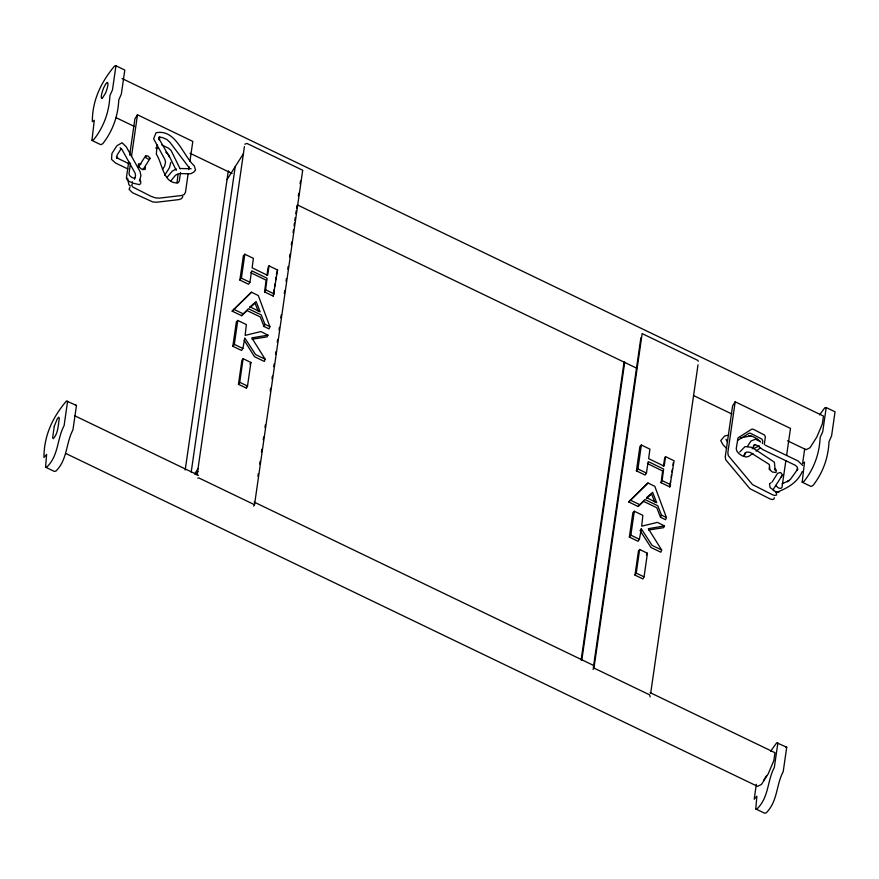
<?xml version="1.0" encoding="UTF-8"?>
<svg xmlns="http://www.w3.org/2000/svg" width="879" height="879" viewBox="0 0 879 879"><rect width="100%" height="100%" fill="white"/><g stroke="black" fill="none" stroke-linecap="round" stroke-linejoin="round"><path stroke-width="1.32" d="M744.777 455.036L744.909 452.894M797.143 470.375L797.352 467.199L795.407 465.332L762.818 449.619L757.907 445.851L755.49 444.774L753.435 445.609L754.929 444.51L752.149 448.762M45.543 467.188L46.631 454.432L43.95 457.454C43.939 435.753 52.608 417.195 66.463 401L76.473 405.439L72.946 429.897C65.826 443.192 67.595 459.431 56.025 471.012L54.388 471.441L45.543 467.188L47.169 466.749C58.75 455.179 56.981 438.929 64.101 425.634L67.617 401.187M770.553 751.325L776.706 742.777L786.716 747.216L783.2 771.663C776.069 784.958 777.849 801.198 766.268 812.778L764.642 813.207L755.786 808.955L756.874 796.209L754.193 799.231L756.347 784.288M91.943 140.431L94.284 120.313L92.339 121.72C92.24 100.283 101.173 82.088 114.567 66.013L115.951 65.793L124.807 70.045L121.324 94.174L118.764 99.887C118.039 116.105 112.71 131.037 102.722 143.749L100.788 144.694L91.943 140.431L93.866 139.486C103.865 126.774 109.194 111.853 109.908 95.624L112.479 89.911L115.951 65.793M819.591 414.877L824.81 407.779L826.205 407.559L835.05 411.811L831.578 435.94L829.007 441.654C828.282 457.871 822.964 472.803 812.965 485.516L811.042 486.461L802.186 482.197L804.527 462.079L802.582 463.486L804.714 448.74M145.453 167.087L145.123 169.515L141.519 169.076L138.245 166.219L138.574 163.791L140.981 164.087M128.708 161.857L126.389 177.965L127.18 179.854L129.411 181.579L131.564 182.371L132.443 181.821M129.674 155.143L134.894 118.896L137.487 114.797L192.809 141.42L189.908 161.505M130.521 163.131L128.971 173.877L129.773 175.767L132.004 177.492L134.157 178.272L135.025 177.734M131.487 156.418L137.487 114.797M157.055 144.837L156.341 154.221C162.483 163.186 163.087 183.986 178.008 182.865L179.261 181.228L180.514 172.526M177.031 182.832L178.03 174.339M188.172 173.559L185.469 192.303L184.26 194.479L181.546 195.512L159.231 198.149L155.429 197.874L151.122 196.358L132.916 187.117L131.674 185.26L132.586 183.063L139.365 184.634L140.574 183.711L140.849 181.821L139.794 179.657M188.754 169.537L189.139 166.856M185.194 470.034L228.254 171.185M191.215 472.056L235.22 166.647M197.116 474.891L244.428 146.562M264.557 291.927L265.59 289.795L267.095 278.269L252.152 270.985L251.548 271.051L249.933 282.258L248.592 284.247L239.868 280.049L243.384 255.646L244.834 254.229L253.383 258.338L252.13 267.842L267.106 275.127L267.71 275.061L269.029 265.876L277.577 269.985L273.27 296.124L264.557 291.927L266.106 280.17L250.856 272.732M239.868 280.049L241.384 278.149L244.834 254.229M244.142 340.217L254.503 356.709L264.282 361.412L265.161 359.203L255.58 354.589L244.812 337.997L242.879 348.48L241.56 350.468L232.836 346.282L236.352 321.879L237.78 320.45L246.329 324.56L245.164 335.382L260.898 331.57L267.963 335.141L267.15 336.866L252.075 339.228M232.836 346.282L234.33 344.37L237.78 320.45M238.451 384.31L241.923 360.258L243.12 358.709L250.911 362.456L247.515 386.046L246.406 388.133L238.451 384.31L239.714 382.299L243.12 358.709M246.406 388.133L246.79 385.463M266.919 275.556L268.073 267.524L269.029 265.876M273.27 296.124L274.248 289.345M274.644 286.631L275.028 283.917M275.621 279.852L276.006 277.149M276.402 274.435L277.577 269.985M257.954 476.308L258.338 473.594M259.701 464.112L260.096 461.409M261.459 451.927L261.854 449.224M263.217 439.742L263.612 437.039M264.975 427.557L265.359 424.843M270.238 390.99L270.633 388.287M271.996 378.805L272.391 376.102M273.754 366.62L274.149 363.917M275.512 354.435L275.896 351.721M277.27 342.25L277.654 339.536M279.028 330.064L279.412 327.351M280.775 317.868L281.17 315.165M284.291 293.498L284.686 290.795M286.049 281.313L286.433 278.599M287.807 269.128L288.191 266.414M289.565 256.943L289.949 254.229M291.312 244.747L291.707 242.044M293.07 232.561L293.465 229.858M294.047 225.793L294.432 223.09M294.828 220.376L295.223 217.673M295.805 213.608L296.19 210.894M296.586 208.191L296.97 205.477M298.344 196.006L298.728 193.292M300.102 183.821L300.486 181.107M253.657 506.095L254.514 504.733L302.717 170.262L247.065 143.486L244.78 144.167M581.14 660.052L624.068 362.148M581.81 660.041L624.738 362.137M593.281 668.073L640.89 337.668M593.083 669.424L593.951 668.062L642.153 333.602L697.794 360.379L698.3 361.269M661.085 482.725L662.107 480.593L663.623 469.067L648.68 461.783L648.076 461.849L646.461 473.056L645.12 475.045L636.396 470.847L639.912 446.444L641.362 445.027L649.9 449.136L648.658 458.64L663.634 465.925L664.238 465.859L665.557 456.673L674.105 460.783L669.798 486.922L661.085 482.725L662.623 470.968L647.373 463.541M636.396 470.847L637.912 468.946L641.362 445.027M641.329 528.795L640.055 530.575L651.031 547.507L660.81 552.21L661.678 550.001L652.097 545.387L641.329 528.795L639.407 539.277L638.077 541.277L629.364 537.08L632.88 512.677L634.308 511.248L642.857 515.358L641.692 526.18L657.426 522.368L664.491 525.939L663.667 527.664L648.603 530.026M629.364 537.08L630.858 535.168L634.308 511.248M634.979 575.108L638.451 551.056L639.637 549.507L647.438 553.254L644.043 576.844L642.934 578.931L634.979 575.108L636.242 573.097L639.637 549.507M663.436 466.353L664.601 458.322L665.557 456.673M669.798 486.922L670.578 481.494M671.171 477.429L671.556 474.726M671.952 472.012L672.336 469.298M672.929 465.233L673.314 462.519M650.702 693.146L698.014 364.818M786.628 455.278L790.496 428.436L735.185 401.813L727.845 452.696L728.317 455.685L752.49 484.593L772.641 494.833L774.981 495.481L776.564 494.976L776.366 492.262L770.037 487.526L769.51 483.736L771.015 482.802M762.423 443.532L762.774 441.06L761.983 439.159L750.435 433.237L749.139 433.27L737.503 440.434M764.301 444.378L765.367 436.962L764.576 435.072L753.028 429.139L751.732 429.183L738.008 437.863L736.239 448.653L736.888 451.202L739.272 453.938L742.678 456.069L746.15 456.992L748.677 456.432L752.907 453.388M785.848 460.651L781.98 487.504L780.783 488.438L778.376 487.933L775.674 485.417M777.871 742.953L774.344 767.4C767.224 780.695 768.993 796.945 757.412 808.526L755.786 808.955M826.205 407.559L822.722 431.688L820.151 437.39C819.437 453.619 814.108 468.551 804.12 481.252L802.186 482.197M769.477 466.771L769.114 469.177L772.366 472.045L775.981 472.506L776.344 470.1L774.718 468.661M774.278 497.679L773.97 499.074L772.399 499.569L770.059 498.931L749.897 488.68L725.724 459.772L725.252 456.794L732.592 405.911L735.185 401.813M170.768 162.45L169.46 167.713L164.648 175.339M134.509 179.239L135.564 175.503L135.003 172.899L121.643 148.936L120.071 147.76M139.431 181.041L140.937 175.734L140.047 171.537L126.279 146.848L122.071 142.728L116.874 145.793L111.93 153.473L111.545 159.374L115.621 163.076L127.949 168.999M159.791 136.663L159.352 140.135L158.594 138.036L169.328 156.869M269.886 326.68L269.062 328.911L263.975 326.461L260.261 316.934L247.109 310.606L241.549 315.671L232.155 311.144L251.438 292.213L258.272 295.509L269.886 326.68L264.898 324.274L261.261 314.935L248.372 308.738L241.549 315.671M666.414 517.478L665.59 519.709L660.503 517.259L656.789 507.732L643.637 501.404L638.077 506.469L628.683 501.942L647.966 483.01L654.789 486.307L666.414 517.478L661.426 515.072L657.789 505.733L644.889 499.536L638.077 506.469M263.975 326.461L264.898 324.274M660.503 517.259L661.426 515.072M773.454 489.098L782.563 474.88L780.486 472.462L777.64 473.276L772.037 482.099M766.543 775.674L763.51 780.475M182.876 196.391L181.667 198.566L178.953 199.599L156.638 202.236L152.836 201.972L132.531 192.754L129.092 189.348L129.993 187.161M138.344 167.285L145.606 155.814L148.21 156.121L150.177 158.319L142.881 169.845M227.046 179.558L243.395 153.737M194.611 474.034L198.017 468.65M196.039 474.715L198.083 471.485M797.934 468.837L790.364 479.44L787.397 481.758L789.309 480.373L782.068 483.911M802.296 471.397C797.572 482.714 786.903 488.46 776.014 492.592M249.878 364.082L250.911 362.456M646.395 554.88L647.438 553.254M121.005 149.001L116.973 155.275L116.764 158.385L116.446 156.759L118.621 158.736L128.235 163.351M162.494 169.416L164.582 166.186L165.549 162.274L164.867 159.429L153.627 138.794L156.044 132.762C175.811 128.73 182.887 155.451 194.314 165.911L195.523 170.087L193.655 172.207L190.589 173.767L179.492 173.592M747.403 446.51L750.974 441.038L755.424 439.236L760.082 441.302M781.013 477.198L782.563 474.88M251.438 292.213L232.155 311.144M647.966 483.01L628.683 501.942M167.153 177.25L172.361 171.031L176.283 168.966M170.68 181.063L175.525 175.218L178.305 173.756M739.733 452.004L745.051 446.576L751.941 447.345L774.388 462.2L775.157 470.32M743.777 455.256L746.513 452.004L750.183 452.41L768.532 463.969L769.367 464.716L769.828 469.485M249.779 307.76L255.02 303.288L258.283 311.166M646.307 498.558L651.548 494.086L654.8 501.964M779.387 491.592L778.19 492.526L775.783 492.02M150.177 158.319L148.782 159.352L145.969 157.802L145.606 155.814M756.072 451.103L760.291 448.059M753.512 448.62L759.368 445.895M728.614 435.171L724.703 435.962L720.736 440.588L723.098 444.884L726.691 448.532M740.426 437.973L750.985 435.83L748.732 436.006L752.314 436.303L757.248 438.852L760.555 441.994M267.963 335.141L251.79 337.888L265.161 359.203M664.491 525.939L648.317 528.686L661.678 550.001M197.731 478.055L198.874 477.956L254.514 504.733M180.151 168.526L191.117 168.691M158.769 137.311L162.34 137.498L166.955 139.552L169.933 142.332L189.589 168.274M75.319 405.263L76.473 405.439M785.562 747.029L786.716 747.216M155.671 148.002L158.077 148.507M122.093 78.55L823.48 416.064L822.348 423.964L816.767 437.094L810.02 447.752L806.054 449.696L787.496 440.764M115.786 117.544L134.344 126.466M190.018 153.254L232.078 173.493M297.64 205.049L636.583 368.147M693.487 395.528L731.833 413.976M161.769 144.947L168.416 148.144L171.02 150.342L180.041 168.713M241.384 278.149L249.933 282.258M265.59 289.795L274.138 293.905M637.912 468.946L646.461 473.056M662.107 480.593L670.655 484.703M630.232 500.063L639.44 504.502M233.704 309.265L242.912 313.693M234.33 344.37L242.879 348.48M630.858 535.168L639.407 539.277M239.714 382.299L247.515 386.046M636.242 573.097L644.043 576.844M74.814 415.8L198.511 475.33M254.185 502.107L594.369 665.81M650.031 692.597L774.97 752.71L773.828 760.621L768.257 773.74L761.511 784.398L757.544 786.353L66.046 453.597M593.951 668.062L649.603 694.839L650.163 696.893M765.148 445.115L798 460.948L802.681 465.409M165.823 152.232L168.438 154.429L176.25 170.35M130.334 185.941L128.85 184.7L127.576 178.25M228.485 171.141L228.99 172.042M725.966 439.236L727.471 441.983M773.08 489.504L773.696 490.768M250.065 306.826L260.184 311.902L256.119 301.552L250.065 306.826M646.581 497.624L656.712 502.711L652.647 492.35L646.581 497.624M54.289 426.238L52.652 437.577L53.256 438.709C58.311 433.226 58.124 425.183 59.322 418.283L58.717 417.151L57.3 418.822L54.289 426.238M105.491 84.395L103.645 87.867A16.811 3.219 -64.3 0 0 102.107 98.558L105.579 93.075A16.811 3.219 -64.3 0 0 107.128 82.373L105.491 84.395"/></g></svg>
